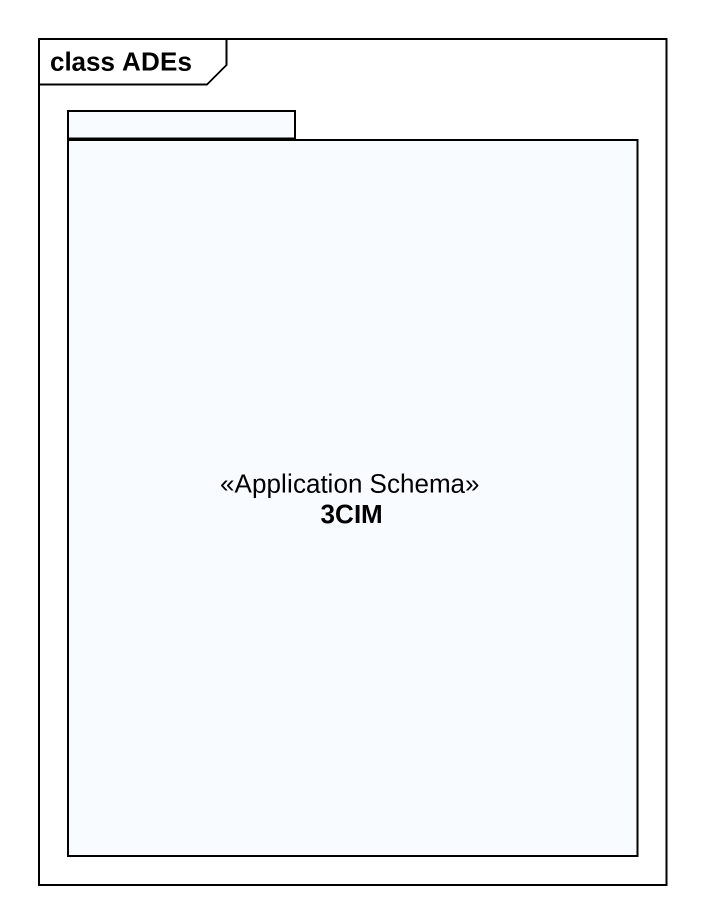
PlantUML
@startuml
mainframe class ADEs
package "3CIM" as p3CIM <<Application Schema>> {
}
@enduml
